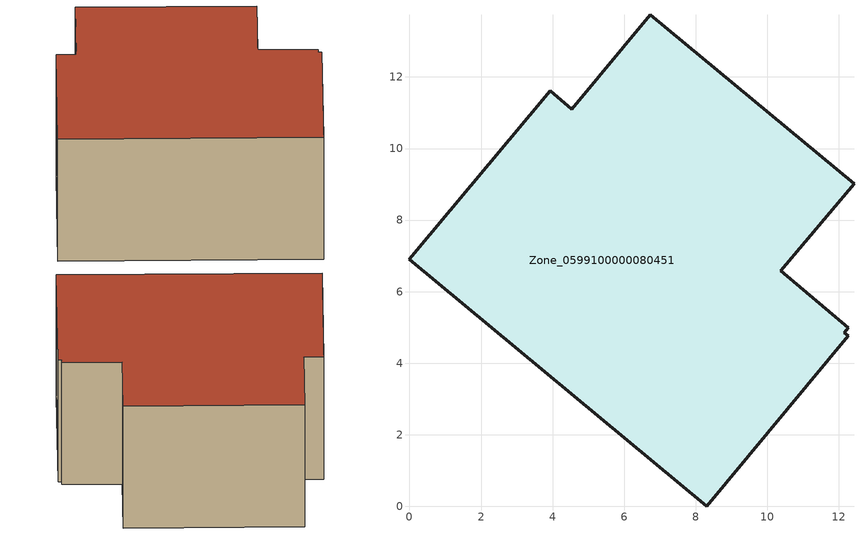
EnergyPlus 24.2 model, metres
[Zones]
Zone_0599100000080451
 floor ground (C_G): 8.31,0 0,6.91 3.93,11.62 4.54,11.1 6.74,13.74 12.43,9.02 10.39,6.58 12.27,5 12.16,4.86 12.27,4.76 z0
 wall outside (C_F): 0,6.91 8.31,0 12.27,4.76 12.16,4.86 12.27,5 10.39,6.58 12.43,9.02 6.74,13.74 4.54,11.1 3.93,11.62 0,6.91 z0:5.99
 roof outside (C_R): 12.16,4.86 12.27,5 10.39,6.58 12.43,9.02 6.74,13.74 4.54,11.1 3.93,11.62 0,6.91 8.31,0 12.27,4.76 z5.99
[BUILDING]
Pand.0599100000080451: North Axis=0; Terrain=City; Loads Convergence Tolerance Value=0.04; Temperature Convergence Tolerance Value=0.4; Solar Distribution=FullExterior; Maximum Number of Warmup Days=25; Minimum Number of Warmup Days=1
[Site:Location]
Rotterdam.The.Hague.AP_ZH_NLD Design_Conditions: Latitude=51.96; Longitude=4.45; Time Zone=1; Elevation=-4.5
[SITE:GROUNDTEMPERATURE:BUILDINGSURFACE]
18, 18, 18, 18, 18, 18, 18, 18, 18, 18, 18, 18
[MATERIAL] Thermal Absorptance=0.9; Solar Absorptance=0.7; Visible Absorptance=0.7
Name | Roughness | Thickness | Conductivity | Density | Specific Heat
G.TC.1946-1964 | MediumSmooth | 0.15 | 1 | 540 | 1210
F.TC.1946-1964 | Rough | 0.3 | 0.857143 | 1920 | 840
R.TC.1946-1964 | MediumRough | 0.2 | 0.235294 | 1500 | 1000
[CONSTRUCTION]
C_G: G.TC.1946-1964
C_F: F.TC.1946-1964
C_R: R.TC.1946-1964
[ZONE]
Zone_0599100000080451: Type=1; Multiplier=1; Ceiling Height=Autocalculate; Volume=Autocalculate; Floor Area=autocalculate; Part of Total Floor Area=Yes
[ZONEINFILTRATION:DESIGNFLOWRATE]
Infil_Zone_0599100000080451: Zone or ZoneList or Space or SpaceList=Zone_0599100000080451; Schedule=AlwaysOn; Design Flow Rate Calculation Method=Flow/Area; Flow Rate per Floor Area=0.003; Constant Term Coefficient=1; Temperature Term Coefficient=0; Velocity Term Coefficient=0; Velocity Squared Term Coefficient=0
[HVACTEMPLATE:ZONE:IDEALLOADSAIRSYSTEM]
Zone_0599100000080451: Maximum Heating Supply Air Temperature=50; Minimum Cooling Supply Air Temperature=13; Maximum Heating Supply Air Humidity Ratio=0.0156; Minimum Cooling Supply Air Humidity Ratio=0.0077; Heating Limit=NoLimit; Cooling Limit=NoLimit; Dehumidification Control Type=ConstantSensibleHeatRatio; Cooling Sensible Heat Ratio=0.7; Dehumidification Setpoint=60; Humidification Control Type=None; Humidification Setpoint=30; Outdoor Air Method=None; Outdoor Air Flow Rate per Person=0.00944; Outdoor Air Flow Rate per Zone Floor Area=0; Outdoor Air Flow Rate per Zone=0; Demand Controlled Ventilation Type=None; Outdoor Air Economizer Type=NoEconomizer; Heat Recovery Type=None; Sensible Heat Recovery Effectiveness=0.7; Latent Heat Recovery Effectiveness=0.65
[ZONECONTROL:THERMOSTAT]
ThermostatControl_Zone_0599100000080451: Zone or ZoneList=Zone_0599100000080451; Control Type Schedule=DualSetpointControlType; Control 1=Thermostat_Zone_0599100000080451; Temperature Difference Between Cutout And Setpoint=0
[THERMOSTATSETPOINT:DUALSETPOINT]
Thermostat_Zone_0599100000080451: Heating Setpoint Temperature Schedule=HeatingSetpoint_Zone_0599100000080451; Cooling Setpoint Temperature Schedule=CoolingSetpoint_Zone_0599100000080451
[SCHEDULE:COMPACT]
HeatingSetpoint_Zone_0599100000080451: Through: 12/31, For: AllDays, Until: 24:00, 21
CoolingSetpoint_Zone_0599100000080451: Through: 12/31, For: AllDays, Until: 24:00, 24
DualSetpointControlType: Through: 12/31, For: AllDays, Until: 24:00, 4
AlwaysOn: Through: 12/31, For: AllDays, Until: 24:00, 1
